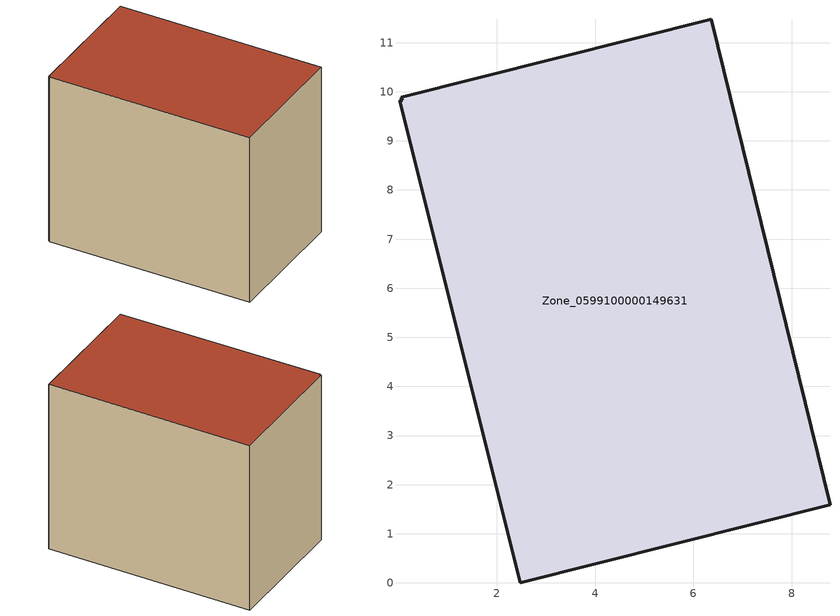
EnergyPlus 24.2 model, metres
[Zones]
Zone_0599100000149631
 floor ground (C_G): 0.05,9.89 6.36,11.48 8.78,1.59 2.47,0 0.02,9.82 0.07,9.83 z0
 wall outside (C_F): 8.78,1.59 6.36,11.48 0.05,9.89 0.07,9.83 0.02,9.82 2.47,0 8.78,1.59 z0:8.65
 roof outside (C_R): 6.36,11.48 0.05,9.89 0.07,9.83 0.02,9.82 2.47,0 8.78,1.59 z8.65
[BUILDING]
Pand.0599100000149631: North Axis=0; Terrain=City; Loads Convergence Tolerance Value=0.04; Temperature Convergence Tolerance Value=0.4; Solar Distribution=FullExterior; Maximum Number of Warmup Days=25; Minimum Number of Warmup Days=1
[Site:Location]
Rotterdam.The.Hague.AP_ZH_NLD Design_Conditions: Latitude=51.96; Longitude=4.45; Time Zone=1; Elevation=-4.5
[SITE:GROUNDTEMPERATURE:BUILDINGSURFACE]
18, 18, 18, 18, 18, 18, 18, 18, 18, 18, 18, 18
[MATERIAL] Thermal Absorptance=0.9; Solar Absorptance=0.7; Visible Absorptance=0.7
Name | Roughness | Thickness | Conductivity | Density | Specific Heat
G.TI.1965-1974 | MediumSmooth | 0.15 | 0.882353 | 540 | 1210
F.TI.1965-1974 | Rough | 0.3 | 0.697674 | 1920 | 840
R.TI.1965-1974 | MediumRough | 0.2 | 0.232558 | 1500 | 1000
[CONSTRUCTION]
C_G: G.TI.1965-1974
C_F: F.TI.1965-1974
C_R: R.TI.1965-1974
[ZONE]
Zone_0599100000149631: Type=1; Multiplier=1; Ceiling Height=Autocalculate; Volume=Autocalculate; Floor Area=autocalculate; Part of Total Floor Area=Yes
[ZONEINFILTRATION:DESIGNFLOWRATE]
Infil_Zone_0599100000149631: Zone or ZoneList or Space or SpaceList=Zone_0599100000149631; Schedule=AlwaysOn; Design Flow Rate Calculation Method=Flow/Area; Flow Rate per Floor Area=0.003; Constant Term Coefficient=1; Temperature Term Coefficient=0; Velocity Term Coefficient=0; Velocity Squared Term Coefficient=0
[HVACTEMPLATE:ZONE:IDEALLOADSAIRSYSTEM]
Zone_0599100000149631: Maximum Heating Supply Air Temperature=50; Minimum Cooling Supply Air Temperature=13; Maximum Heating Supply Air Humidity Ratio=0.0156; Minimum Cooling Supply Air Humidity Ratio=0.0077; Heating Limit=NoLimit; Cooling Limit=NoLimit; Dehumidification Control Type=ConstantSensibleHeatRatio; Cooling Sensible Heat Ratio=0.7; Dehumidification Setpoint=60; Humidification Control Type=None; Humidification Setpoint=30; Outdoor Air Method=None; Outdoor Air Flow Rate per Person=0.00944; Outdoor Air Flow Rate per Zone Floor Area=0; Outdoor Air Flow Rate per Zone=0; Demand Controlled Ventilation Type=None; Outdoor Air Economizer Type=NoEconomizer; Heat Recovery Type=None; Sensible Heat Recovery Effectiveness=0.7; Latent Heat Recovery Effectiveness=0.65
[ZONECONTROL:THERMOSTAT]
ThermostatControl_Zone_0599100000149631: Zone or ZoneList=Zone_0599100000149631; Control Type Schedule=DualSetpointControlType; Control 1=Thermostat_Zone_0599100000149631; Temperature Difference Between Cutout And Setpoint=0
[THERMOSTATSETPOINT:DUALSETPOINT]
Thermostat_Zone_0599100000149631: Heating Setpoint Temperature Schedule=HeatingSetpoint_Zone_0599100000149631; Cooling Setpoint Temperature Schedule=CoolingSetpoint_Zone_0599100000149631
[SCHEDULE:COMPACT]
HeatingSetpoint_Zone_0599100000149631: Through: 12/31, For: AllDays, Until: 24:00, 21
CoolingSetpoint_Zone_0599100000149631: Through: 12/31, For: AllDays, Until: 24:00, 24
DualSetpointControlType: Through: 12/31, For: AllDays, Until: 24:00, 4
AlwaysOn: Through: 12/31, For: AllDays, Until: 24:00, 1
